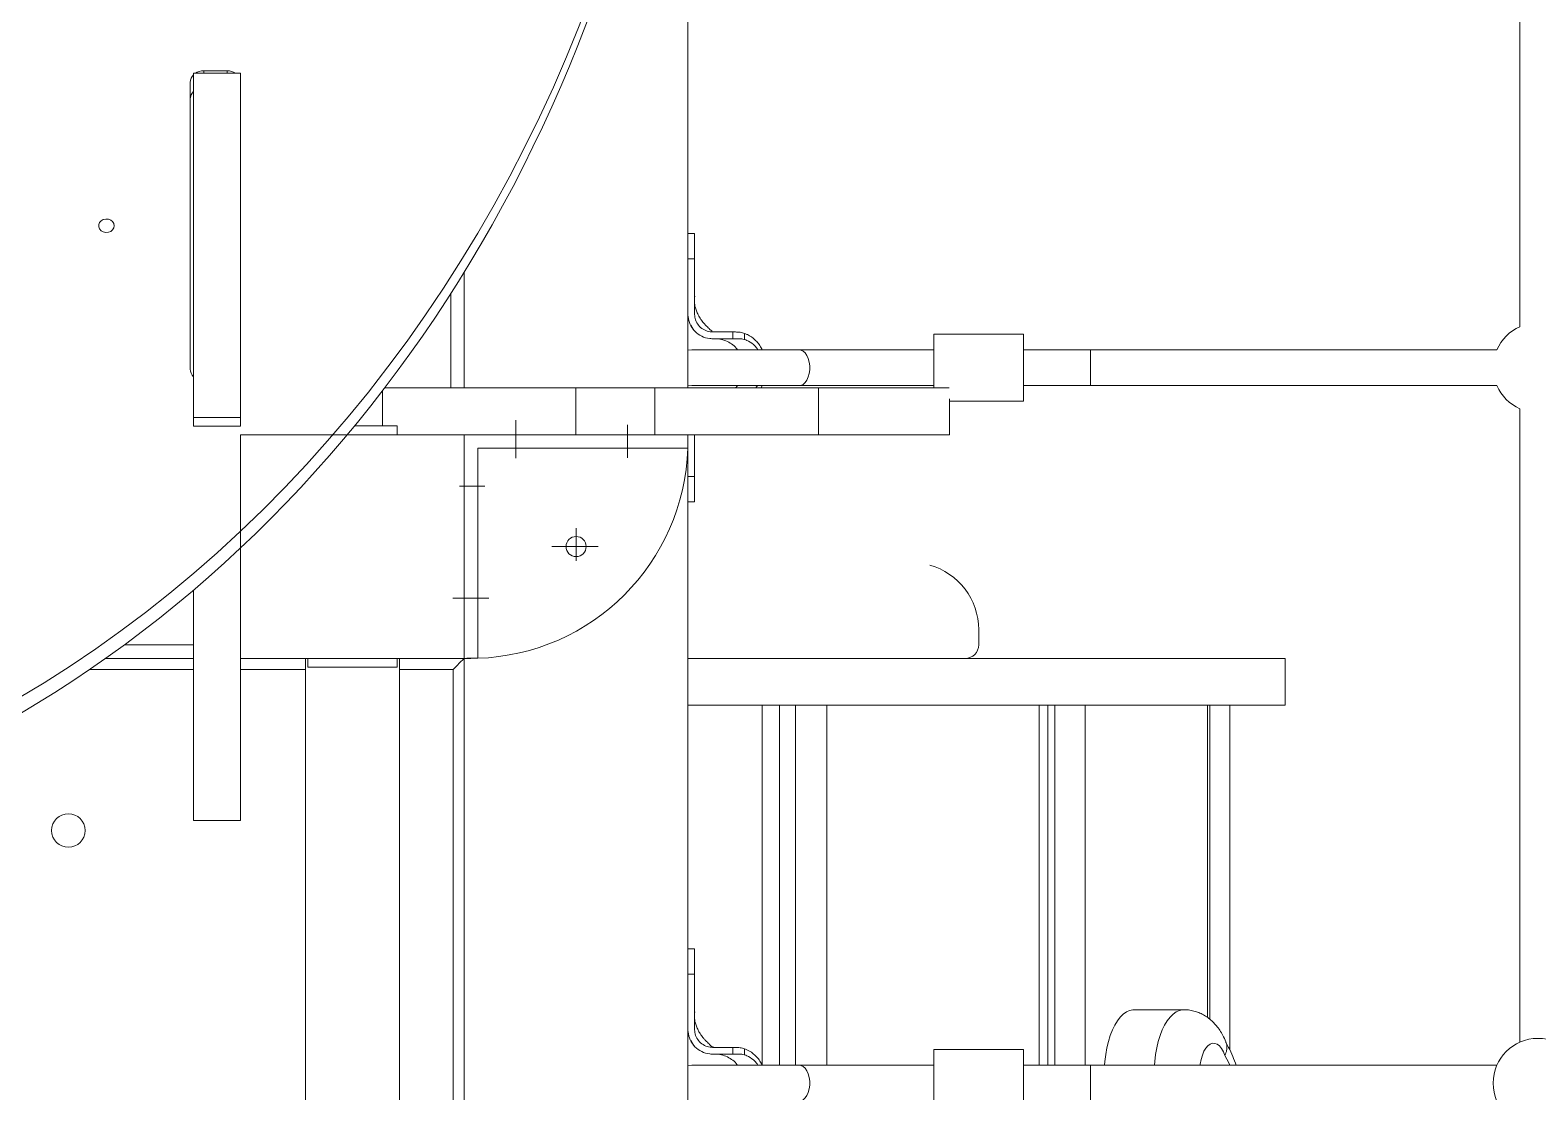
# Model space of a CAD drawing. Header units: millimetres. Extents: x -6304 to 6571, y -6082 to 4447.
# Drawn here: x -2389 to -1715, y 651 to 1126 of the extents above; entities that cross this region are included whole.
import ezdxf

# ---------------------------------------------------------------- set-up
doc = ezdxf.new("R2010")
doc.units = ezdxf.units.MM
doc.layers.add('DIKOM_ОБЪЕКТ', color=7, linetype='Continuous')

msp = doc.modelspace()

# ---------------------------------------------------------------- linework, layer by layer
at = {"layer": 'DIKOM_ОБЪЕКТ', "color": 7, "linetype": 'Continuous', "lineweight": 15}
for p, q in [((-2095.172, 966.038), (-2095.172, 1379.024)), ((-1723.172, 1276.708), (-1723.172, 993.369)), ((-2295.172, 1106.73), (-2316.172, 1106.73)), ((-2316.172, 952.763), (-2316.172, 1106.73)), ((-2311.672, 1107.865), (-2301.172, 1107.865)), ((-2311.672, 1106.73), (-2311.672, 1107.865)), ((-2301.172, 1106.73), (-2301.172, 1107.865)), ((-2295.172, 952.763), (-2295.172, 1106.73)), ((-2317.672, 974.43), (-2317.672, 1102.666)), ((-2092.172, 1035.038), (-2095.172, 1035.038)), ((-2092.172, 1029.76), (-2092.172, 1035.027)), ((-2092.172, 1026.543), (-2092.172, 1027.815)), ((-2095.172, 1023.756), (-2092.172, 1023.756)), ((-2092.172, 1023.756), (-2092.172, 999.038)), ((-2195.172, 966.038), (-2195.172, 1017.845)), ((-2201.172, 966.038), (-2201.172, 1008.285)), ((-2093.919, 994.062), (-2092.874, 992.308)), ((-2092.959, 992.42), (-2092.21, 991.603)), ((-2084.172, 991.038), (-2083.172, 991.038)), ((-2083.172, 991.038), (-2075.034, 991.038)), ((-2075.034, 988.038), (-2075.034, 991.038)), ((-2072.401, 990.948), (-2073.096, 990.974)), ((-2083.172, 988.038), (-2084.172, 988.038)), ((-2075.034, 988.038), (-2083.172, 988.038)), ((-2069.824, 990.371), (-2069.824, 987.653)), ((-1945.172, 990.038), (-1985.172, 990.038)), ((-1985.172, 990.038), (-1985.172, 975.038)), ((-1945.172, 990.038), (-1945.172, 975.038)), ((-2093.457, 983.038), (-2095.172, 982.852)), ((-2045.457, 983.038), (-2093.457, 983.038)), ((-1985.172, 983.038), (-2045.457, 983.038)), ((-1915.172, 983.038), (-1945.172, 983.038)), ((-1733.503, 983.038), (-1915.172, 983.038)), ((-1915.172, 983.038), (-1915.172, 967.038)), ((-1985.172, 975.038), (-1985.172, 966.038)), ((-1945.172, 975.038), (-1945.172, 960.038)), ((-2231.672, 949.038), (-2231.672, 964.82)), ((-2145.355, 966.038), (-2230.739, 966.038)), ((-2145.355, 966.038), (-2145.355, 945.038)), ((-2145.355, 966.038), (-2109.999, 966.038)), ((-2109.999, 966.038), (-2109.999, 945.038)), ((-2036.776, 966.038), (-2109.999, 966.038)), ((-2095.172, 967.224), (-2093.457, 967.038)), ((-2093.457, 967.038), (-2045.457, 967.038)), ((-2064.762, 966.038), (-2064.01, 967.038)), ((-2061.931, 967.038), (-2062.481, 966.038)), ((-2045.457, 967.038), (-1985.172, 967.038)), ((-2036.776, 966.038), (-2036.776, 945.038)), ((-2036.776, 966.038), (-1978.301, 966.038)), ((-1945.172, 967.038), (-1915.172, 967.038)), ((-1915.172, 967.038), (-1733.503, 967.038)), ((-1978.197, 945.038), (-1978.197, 961.106)), ((-1978.197, 960.038), (-1945.172, 960.038)), ((-2316.172, 952.763), (-2295.172, 952.763)), ((-2316.172, 948.97), (-2316.172, 952.763)), ((-2295.172, 948.97), (-2295.172, 952.763)), ((-2172.172, 951.58), (-2172.172, 934.547)), ((-1723.172, 956.708), (-1723.172, 673.369)), ((-2316.172, 948.97), (-2295.172, 948.97)), ((-2295.172, 945.038), (-2295.172, 845.038)), ((-2195.172, 945.038), (-2295.172, 945.038)), ((-2195.172, 945.038), (-2247.529, 945.038)), ((-2225.172, 949.038), (-2244.212, 949.038)), ((-2225.172, 945.038), (-2225.172, 949.038)), ((-2145.355, 945.038), (-2195.172, 945.038)), ((-2195.172, 845.038), (-2195.172, 945.038)), ((-2195.172, 845.038), (-2195.172, 945.038)), ((-2195.172, 945.038), (-2095.172, 945.038)), ((-2195.172, 845.038), (-2195.172, 945.038)), ((-2145.355, 945.038), (-2109.999, 945.038)), ((-2122.172, 949.494), (-2122.172, 934.801)), ((-2036.776, 945.038), (-2109.999, 945.038)), ((-2095.172, -620.071), (-2095.172, 945.038)), ((-2095.172, 945.038), (-2095.172, 942.038)), ((-2092.172, 926.321), (-2092.172, 945.038)), ((-2036.776, 945.038), (-1978.197, 945.038)), ((-2095.219, 939.038), (-2189.172, 939.038)), ((-2189.172, 939.038), (-2189.172, 845.085)), ((-2095.172, 926.321), (-2092.172, 926.321)), ((-2197.267, 922.038), (-2185.921, 922.038)), ((-2092.172, 922.177), (-2092.172, 915.059)), ((-2095.172, 915.038), (-2092.172, 915.038)), ((-2145.172, 888.673), (-2145.172, 903.327)), ((-2295.172, 772.546), (-2295.172, 894.452)), ((-2135.339, 895.038), (-2155.999, 895.038)), ((-2316.172, 772.546), (-2316.172, 875.624)), ((-2200.244, 872.038), (-2184.251, 872.038)), ((-1965.172, 851.038), (-1965.172, 857.885)), ((-2347.175, 851.038), (-2316.172, 851.038)), ((-2355.486, 845.038), (-2316.172, 845.038)), ((-2295.172, 845.038), (-2195.172, 845.038)), ((-2295.172, 845.038), (-2195.172, 845.038)), ((-2266.172, 845.038), (-2266.172, -584.84)), ((-2265.172, 841.038), (-2265.172, 845.038)), ((-2225.172, 841.038), (-2225.172, 845.038)), ((-2224.172, -584.943), (-2224.172, 845.038)), ((-2195.172, -585.296), (-2195.172, 845.038)), ((-2195.172, 845.038), (-2192.172, 845.038)), ((-2095.172, 845.038), (-1828.172, 845.038)), ((-1959.996, 845.038), (-1959.996, 845.038)), ((-1828.172, 824.038), (-1828.172, 845.038)), ((-2316.172, 840.038), (-2362.674, 840.038)), ((-2266.172, 840.038), (-2295.172, 840.038)), ((-2225.172, 841.038), (-2265.172, 841.038)), ((-2200.172, 840.038), (-2224.172, 840.038)), ((-2200.172, -585.062), (-2200.172, 840.038)), ((-2095.172, 824.038), (-1828.172, 824.038)), ((-2062.022, 663.212), (-2062.022, 824.038)), ((-2054.199, 663.038), (-2054.199, 824.038)), ((-2047.031, 663.038), (-2047.031, 824.038)), ((-2033.002, 824.038), (-2033.002, 663.038)), ((-1938.093, 663.038), (-1938.093, 824.038)), ((-1934.212, 663.038), (-1934.212, 824.038)), ((-1931.076, 663.038), (-1931.076, 824.038)), ((-1917.617, 824.038), (-1917.617, 663.038)), ((-1862.918, 684.439), (-1862.918, 824.038)), ((-1861.819, 683.607), (-1861.819, 824.038)), ((-1852.949, 824.038), (-1852.949, 669.946)), ((-2316.172, 772.546), (-2295.172, 772.546)), ((-2092.172, 715.038), (-2095.172, 715.038)), ((-2092.172, 709.76), (-2092.172, 715.027)), ((-2092.172, 706.543), (-2092.172, 707.815)), ((-2095.172, 703.756), (-2092.172, 703.756)), ((-2092.172, 703.756), (-2092.172, 679.038)), ((-1873.52, 687.892), (-1895.771, 687.892)), ((-2093.919, 674.062), (-2092.874, 672.308)), ((-2092.959, 672.42), (-2092.21, 671.603)), ((-2084.172, 671.038), (-2083.172, 671.038)), ((-2083.172, 668.038), (-2084.172, 668.038)), ((-2083.172, 671.038), (-2075.034, 671.038)), ((-2075.034, 668.038), (-2083.172, 668.038)), ((-2075.034, 668.038), (-2075.034, 671.038)), ((-2072.401, 670.948), (-2073.096, 670.974)), ((-2069.824, 670.371), (-2069.824, 667.653)), ((-1945.172, 670.038), (-1985.172, 670.038)), ((-1985.172, 670.038), (-1985.172, 655.038)), ((-1945.172, 670.038), (-1945.172, 655.038)), ((-2093.457, 663.038), (-2095.172, 662.852)), ((-2045.457, 663.038), (-2093.457, 663.038)), ((-1985.172, 663.038), (-2045.457, 663.038)), ((-1915.172, 663.038), (-1945.172, 663.038)), ((-1733.503, 663.038), (-1915.172, 663.038)), ((-1915.172, 663.038), (-1915.172, 647.038)), ((-1985.172, 655.038), (-1985.172, 640.038)), ((-1945.172, 655.038), (-1945.172, 640.038))]:
    msp.add_line(p, q, dxfattribs=at)
at = {"layer": 'DIKOM_ОБЪЕКТ', "color": 7, "linetype": 'Continuous', "lineweight": 15, "flags": 128}
for points in [[(-2351.672, 1038.548), (-2351.862, 1037.563), (-2352.41, 1036.685), (-2353.258, 1036.009), (-2354.313, 1035.608), (-2355.461, 1035.526), (-2356.578, 1035.771), (-2357.543, 1036.317), (-2358.25, 1037.105), (-2358.625, 1038.049), (-2358.625, 1039.047), (-2358.25, 1039.991), (-2357.543, 1040.779), (-2356.578, 1041.325), (-2355.461, 1041.57), (-2354.313, 1041.488), (-2353.258, 1041.087), (-2352.41, 1040.411), (-2351.862, 1039.533), (-2351.672, 1038.548)], [(-2045.457, 967.038), (-2044.68, 967.144), (-2043.68, 967.607), (-2042.763, 968.417), (-2041.972, 969.537), (-2041.344, 970.914), (-2040.908, 972.484), (-2040.685, 974.173), (-2040.685, 975.903), (-2040.908, 977.593), (-2041.344, 979.163), (-2041.972, 980.54), (-2042.763, 981.66), (-2043.68, 982.47), (-2044.68, 982.933), (-2045.457, 983.038)], [(-2195.172, 845.038), (-2195.268, 844.942), (-2195.553, 844.658), (-2196.015, 844.196), (-2196.637, 843.574), (-2197.394, 842.816), (-2198.259, 841.952), (-2199.197, 841.014), (-2200.172, 840.038)], [(-1895.771, 687.892), (-1896.248, 687.873), (-1897.71, 687.578), (-1899.148, 686.93), (-1900.545, 685.935), (-1901.882, 684.608), (-1903.145, 682.963), (-1904.316, 681.021), (-1905.382, 678.806), (-1906.329, 676.346), (-1907.147, 673.67), (-1907.824, 670.812), (-1908.352, 667.807), (-1908.725, 664.692), (-1908.857, 663.038)], [(-1886.605, 663.038), (-1886.474, 664.692), (-1886.1, 667.807), (-1885.572, 670.812), (-1884.895, 673.67), (-1884.078, 676.346), (-1883.13, 678.806), (-1882.064, 681.021), (-1880.893, 682.963), (-1879.631, 684.608), (-1878.293, 685.935), (-1876.896, 686.93), (-1875.458, 687.578), (-1873.996, 687.873), (-1873.52, 687.892)], [(-1855.083, 667.352), (-1855.789, 669.076), (-1856.615, 670.521), (-1857.538, 671.648), (-1858.534, 672.424), (-1859.574, 672.831), (-1860.63, 672.855), (-1861.674, 672.497), (-1862.676, 671.766), (-1863.61, 670.682), (-1864.45, 669.276), (-1865.172, 667.585), (-1865.758, 665.655), (-1866.19, 663.541), (-1866.266, 663.038)], [(-2045.457, 647.038), (-2044.68, 647.144), (-2043.68, 647.606), (-2042.763, 648.417), (-2041.972, 649.537), (-2041.344, 650.914), (-2040.908, 652.484), (-2040.685, 654.173), (-2040.685, 655.903), (-2040.908, 657.593), (-2041.344, 659.163), (-2041.972, 660.54), (-2042.763, 661.66), (-2043.68, 662.47), (-2044.68, 662.933), (-2045.457, 663.038)], [(-1852.904, 663.038), (-1853.389, 664.072), (-1855.083, 667.352)]]:
    msp.add_lwpolyline(points, dxfattribs=at)
at = {"layer": 'DIKOM_ОБЪЕКТ', "color": 7, "linetype": 'Continuous', "lineweight": 15}
for centre, radius in [((-2145.172, 895.038), 4.5), ((-2372.172, 768.038), 7.5), ((-1715.172, 655.038), 20)]:
    msp.add_circle(centre, radius, dxfattribs=at)
for centre, radius, start, end in [((-2312.83, 1102.6), 4.843, 133.643695, 179.220875), ((-2311.724, 1101.297), 6.567, 89.552257, 124.18973), ((-2301.121, 1101.297), 6.567, 55.810269, 90.44768), ((-2312.83, 1095.111), 4.843, 133.643695, 179.220875), ((-1715.172, 975.038), 20, 113.578178, 156.421822), ((-2312.83, 974.496), 4.843, 180.779325, 226.356173), ((-1715.172, 975.038), 20, 203.578178, 246.421822), ((-1612.89, 938.863), 482.329, 179.266399, 179.979158), ((-2192.172, 942.038), 97, 271.772317, 358.227683), ((-1995.172, 857.885), 30, 0, 74.357754), ((-1971.172, 851.038), 6, 270, 0), ((-2188.997, 362.756), 482.329, 90.020842, 90.795044)]:
    msp.add_arc(centre, radius, start, end, dxfattribs=at)
msp.add_ellipse((-2645.172, 1386.513), major_axis=(0, 628.181), ratio=0.8755433, dxfattribs=at)
msp.add_ellipse((-2645.172, 1379.024), major_axis=(0, 628.181), ratio=0.8755433, start_param=1.5707961, end_param=4.7123892, dxfattribs=at)
for points, knots in [([(-2092.172, 1035.017), (-2092.172, 1035.024), (-2092.172, 1035.117), (-2092.172, 1034.76), (-2092.172, 1033.906), (-2092.173, 1032.47), (-2092.173, 1030.533), (-2092.172, 1027.761), (-2092.172, 1025.262), (-2092.172, 1023.756)], [0, 0, 0, 0, 0.0122964, 0.1651444, 0.3136856, 0.4665325, 0.6150709, 0.7679176, 1, 1, 1, 1]), ([(-2092.172, 1026.765), (-2092.172, 1027.381), (-2092.172, 1028.594), (-2092.172, 1029.375), (-2092.172, 1029.76)], [0, 0, 0, 0, 0.5079455, 1, 1, 1, 1]), ([(-2092.171, 1022.164), (-2092.171, 1023.463), (-2092.171, 1025.952), (-2092.172, 1028.288), (-2092.172, 1029.404)], [0, 0, 0, 0, 0.5218431, 1, 1, 1, 1]), ([(-2092.172, 1017.434), (-2092.172, 1018.745), (-2092.17, 1021.253), (-2092.171, 1023.212), (-2092.171, 1024.148)], [0, 0, 0, 0, 0.5225295, 1, 1, 1, 1]), ([(-2092.159, 1006.7), (-2092.159, 1006.749), (-2092.158, 1006.846), (-2092.158, 1006.943), (-2092.157, 1006.992)], [0, 0, 0, 0, 0.4995925, 1, 1, 1, 1]), ([(-2084.172, 988.038), (-2084.257, 988.039), (-2084.682, 988.042), (-2086.343, 988.161), (-2089.105, 988.966), (-2092.172, 991.181), (-2094.318, 994.28), (-2095.11, 997.071), (-2095.161, 998.671), (-2095.172, 999.038)], [0, 0, 0, 0, 0.01481, 0.0741105, 0.2900401, 0.5059686, 0.7209463, 0.9360106, 1, 1, 1, 1]), ([(-2083.35, 991.038), (-2083.444, 991.039), (-2083.622, 991.039), (-2083.668, 991.054), (-2083.715, 991.056), (-2083.795, 991.077), (-2083.83, 991.088), (-2083.858, 991.098), (-2083.892, 991.112), (-2083.953, 991.135), (-2084.199, 991.229), (-2084.893, 991.769), (-2085.805, 992.672), (-2087.068, 993.869), (-2088.075, 994.956), (-2088.788, 995.837), (-2089.444, 996.757), (-2090.146, 997.853), (-2090.916, 999.279), (-2091.628, 1001.022), (-2092.107, 1002.844), (-2092.15, 1003.541), (-2092.172, 1003.908)], [0, 0, 0, 0, 0.0181905, 0.0343924, 0.0528512, 0.0567123, 0.058313, 0.0597789, 0.0612572, 0.062948, 0.0674345, 0.0919659, 0.1710607, 0.2686334, 0.3375715, 0.3963659, 0.4427852, 0.5021853, 0.5934948, 0.7109633, 0.8479097, 1, 1, 1, 1]), ([(-2092.172, 999.038), (-2092.166, 998.813), (-2092.137, 997.693), (-2091.608, 995.703), (-2090.092, 993.431), (-2087.904, 991.795), (-2085.803, 991.107), (-2084.539, 991.054), (-2084.172, 991.038)], [0, 0, 0, 0, 0.0541282, 0.2683318, 0.4825302, 0.6972837, 0.9119826, 1, 1, 1, 1]), ([(-2092.756, 992.158), (-2092.712, 992.103), (-2092.622, 991.993), (-2092.519, 991.873), (-2092.467, 991.813)], [0, 0, 0, 0, 0.4998127, 1, 1, 1, 1]), ([(-2075.034, 991.038), (-2074.941, 991.038), (-2074.581, 991.038), (-2074.222, 991.038), (-2073.954, 991.038)], [0, 0, 0, 0, 0.2563281, 1, 1, 1, 1]), ([(-2073.954, 991.038), (-2073.259, 991.015), (-2071.847, 990.967), (-2070.506, 990.572), (-2069.824, 990.371)], [0, 0, 0, 0, 0.4921522, 1, 1, 1, 1]), ([(-2083.238, 988.038), (-2083.145, 988.038), (-2082.973, 988.038), (-2082.648, 988.029), (-2081.961, 987.993), (-2080.403, 987.801), (-2078.122, 987.137), (-2075.657, 985.741), (-2073.919, 984.334), (-2073.197, 983.305), (-2073.01, 983.038)], [0, 0, 0, 0, 0.0245566, 0.04552719, 0.08420071, 0.20122223, 0.44193333, 0.68154441, 0.91746773, 1, 1, 1, 1]), ([(-2069.824, 987.653), (-2069.905, 987.676), (-2070.307, 987.793), (-2071.363, 988.017), (-2073.035, 988.045), (-2074.365, 988.041), (-2075.034, 988.038)], [0, 0, 0, 0, 0.0483665, 0.2421368, 0.6189456, 1, 1, 1, 1]), ([(-2069.824, 990.371), (-2069.388, 990.201), (-2067.699, 989.541), (-2065.55, 988.012), (-2063.622, 985.875), (-2062.532, 984.347), (-2062.077, 983.343), (-2061.939, 983.038)], [0, 0, 0, 0, 0.1278171, 0.4954242, 0.7024599, 0.9095956, 1, 1, 1, 1]), ([(-2063.942, 983.038), (-2064.05, 983.227), (-2064.567, 984.126), (-2066.105, 985.725), (-2068.06, 987.061), (-2069.489, 987.54), (-2069.824, 987.653)], [0, 0, 0, 0, 0.0851598, 0.4052376, 0.8604531, 1, 1, 1, 1]), ([(-2073.013, 967.038), (-2073.181, 966.766), (-2073.411, 966.391), (-2073.748, 966.114), (-2073.84, 966.038)], [0, 0, 0, 0, 0.7266069, 1, 1, 1, 1]), ([(-2092.171, 925.668), (-2092.171, 926.601), (-2092.17, 928.553), (-2092.172, 931.053), (-2092.172, 932.359)], [0, 0, 0, 0, 0.4775553, 1, 1, 1, 1]), ([(-2092.172, 918.143), (-2092.173, 919.057), (-2092.173, 922.19), (-2092.172, 925.327), (-2092.171, 927.55)], [0, 0, 0, 0, 0.2916483, 1, 1, 1, 1]), ([(-2092.172, 926.321), (-2092.172, 926.238), (-2092.172, 925.823), (-2092.172, 924.108), (-2092.173, 921.694), (-2092.173, 919.157), (-2092.173, 917.32), (-2092.172, 915.985), (-2092.172, 915.173), (-2092.172, 915.096), (-2092.172, 915.059)], [0, 0, 0, 0, 0.0123738, 0.0618903, 0.2611213, 0.4096335, 0.5624507, 0.7109653, 0.8637824, 1, 1, 1, 1]), ([(-2092.172, 715.017), (-2092.172, 715.024), (-2092.172, 715.117), (-2092.172, 714.76), (-2092.172, 713.906), (-2092.173, 712.47), (-2092.173, 710.533), (-2092.172, 707.761), (-2092.172, 705.262), (-2092.172, 703.756)], [0, 0, 0, 0, 0.0122964, 0.1651445, 0.3136857, 0.4665326, 0.6150711, 0.7679178, 1, 1, 1, 1]), ([(-2092.172, 706.765), (-2092.172, 707.381), (-2092.172, 708.594), (-2092.172, 709.375), (-2092.172, 709.76)], [0, 0, 0, 0, 0.5079457, 1, 1, 1, 1]), ([(-2092.171, 702.164), (-2092.171, 703.463), (-2092.171, 705.952), (-2092.172, 708.288), (-2092.172, 709.404)], [0, 0, 0, 0, 0.5218441, 1, 1, 1, 1]), ([(-2092.172, 697.434), (-2092.172, 698.745), (-2092.17, 701.253), (-2092.171, 703.212), (-2092.171, 704.148)], [0, 0, 0, 0, 0.5225292, 1, 1, 1, 1]), ([(-2092.172, 690.588), (-2092.172, 690.574), (-2092.172, 690.507), (-2092.171, 690.691), (-2092.171, 691.023), (-2092.171, 691.066)], [0, 0, 0, 0, 0.1875331, 0.8957005, 1, 1, 1, 1]), ([(-1854.615, 673.217), (-1854.656, 673.331), (-1855.053, 674.43), (-1855.927, 676.281), (-1857.311, 678.665), (-1858.814, 680.703), (-1860.461, 682.493), (-1862.248, 684.039), (-1864.165, 685.34), (-1866.201, 686.387), (-1868.412, 687.21), (-1870.767, 687.716), (-1872.517, 687.932), (-1873.427, 687.88), (-1873.523, 687.875)], [0, 0, 0, 0, 0.014174, 0.1367383, 0.2425025, 0.342944, 0.4388537, 0.5314236, 0.6216697, 0.7103495, 0.7980174, 0.8947273, 0.9889214, 1, 1, 1, 1]), ([(-2083.35, 671.038), (-2083.444, 671.039), (-2083.622, 671.039), (-2083.668, 671.054), (-2083.715, 671.056), (-2083.795, 671.077), (-2083.83, 671.088), (-2083.858, 671.098), (-2083.892, 671.112), (-2083.953, 671.135), (-2084.199, 671.229), (-2084.893, 671.769), (-2085.805, 672.672), (-2087.068, 673.869), (-2088.075, 674.956), (-2088.788, 675.837), (-2089.444, 676.757), (-2090.146, 677.854), (-2090.916, 679.28), (-2091.628, 681.022), (-2092.107, 682.844), (-2092.15, 683.541), (-2092.172, 683.908)], [0, 0, 0, 0, 0.0181905, 0.0343924, 0.0528512, 0.0567123, 0.058313, 0.059779, 0.0612571, 0.0629481, 0.0674346, 0.0919655, 0.1710604, 0.2686332, 0.3375711, 0.3963659, 0.4427848, 0.5021856, 0.5934951, 0.7109636, 0.8479096, 1, 1, 1, 1]), ([(-2092.159, 686.7), (-2092.159, 686.749), (-2092.158, 686.846), (-2092.158, 686.943), (-2092.157, 686.992)], [0, 0, 0, 0, 0.4996436, 1, 1, 1, 1]), ([(-2084.172, 668.038), (-2084.257, 668.039), (-2084.682, 668.042), (-2086.343, 668.161), (-2089.105, 668.966), (-2092.172, 671.181), (-2094.318, 674.28), (-2095.11, 677.071), (-2095.161, 678.671), (-2095.172, 679.038)], [0, 0, 0, 0, 0.01481, 0.0741104, 0.2900403, 0.5059683, 0.7209459, 0.9360116, 1, 1, 1, 1]), ([(-2092.172, 679.038), (-2092.166, 678.813), (-2092.137, 677.693), (-2091.608, 675.703), (-2090.092, 673.431), (-2087.904, 671.795), (-2085.803, 671.107), (-2084.539, 671.054), (-2084.172, 671.038)], [0, 0, 0, 0, 0.0541267, 0.268331, 0.4825298, 0.6972841, 0.9119825, 1, 1, 1, 1]), ([(-2092.756, 672.158), (-2092.712, 672.103), (-2092.622, 671.993), (-2092.519, 671.873), (-2092.467, 671.813)], [0, 0, 0, 0, 0.4998127, 1, 1, 1, 1]), ([(-2083.238, 668.038), (-2083.145, 668.038), (-2082.973, 668.038), (-2082.648, 668.029), (-2081.961, 667.993), (-2080.403, 667.801), (-2078.122, 667.137), (-2075.657, 665.741), (-2073.919, 664.334), (-2073.197, 663.305), (-2073.01, 663.038)], [0, 0, 0, 0, 0.0245566, 0.0455272, 0.0842006, 0.2012224, 0.4419333, 0.6815439, 0.917467, 1, 1, 1, 1]), ([(-2075.034, 671.038), (-2074.941, 671.038), (-2074.581, 671.038), (-2074.222, 671.038), (-2073.954, 671.038)], [0, 0, 0, 0, 0.2563281, 1, 1, 1, 1]), ([(-2069.824, 667.653), (-2069.905, 667.676), (-2070.307, 667.793), (-2071.363, 668.017), (-2073.035, 668.045), (-2074.365, 668.041), (-2075.034, 668.038)], [0, 0, 0, 0, 0.0483667, 0.2421371, 0.6189457, 1, 1, 1, 1]), ([(-2073.954, 671.038), (-2073.259, 671.015), (-2071.847, 670.967), (-2070.506, 670.572), (-2069.824, 670.371)], [0, 0, 0, 0, 0.4921515, 1, 1, 1, 1]), ([(-2069.824, 670.371), (-2069.388, 670.201), (-2067.699, 669.541), (-2065.55, 668.012), (-2063.622, 665.875), (-2062.532, 664.347), (-2062.077, 663.343), (-2061.939, 663.038)], [0, 0, 0, 0, 0.127817, 0.4954246, 0.7024593, 0.9095962, 1, 1, 1, 1]), ([(-2063.942, 663.038), (-2064.05, 663.227), (-2064.567, 664.126), (-2066.105, 665.725), (-2068.06, 667.061), (-2069.489, 667.54), (-2069.824, 667.653)], [0, 0, 0, 0, 0.08516061, 0.4052365, 0.86045316, 1, 1, 1, 1]), ([(-1854.635, 673.209), (-1854.597, 673.133), (-1854.319, 672.591), (-1854.175, 671.41), (-1854.251, 669.543), (-1854.707, 668.148), (-1855.077, 667.364), (-1855.083, 667.352)], [0, 0, 0, 0, 0.0456137, 0.3272869, 0.6170645, 0.994269, 1, 1, 1, 1]), ([(-1850.038, 663.038), (-1850.551, 664.366), (-1851.609, 667.103), (-1853.16, 670.549), (-1854.251, 672.589), (-1854.675, 673.381)], [0, 0, 0, 0, 0.3658388, 0.7538311, 1, 1, 1, 1])]:
    msp.add_open_spline(points, degree=3, knots=knots, dxfattribs=at)

doc.saveas('drawing.dxf')
